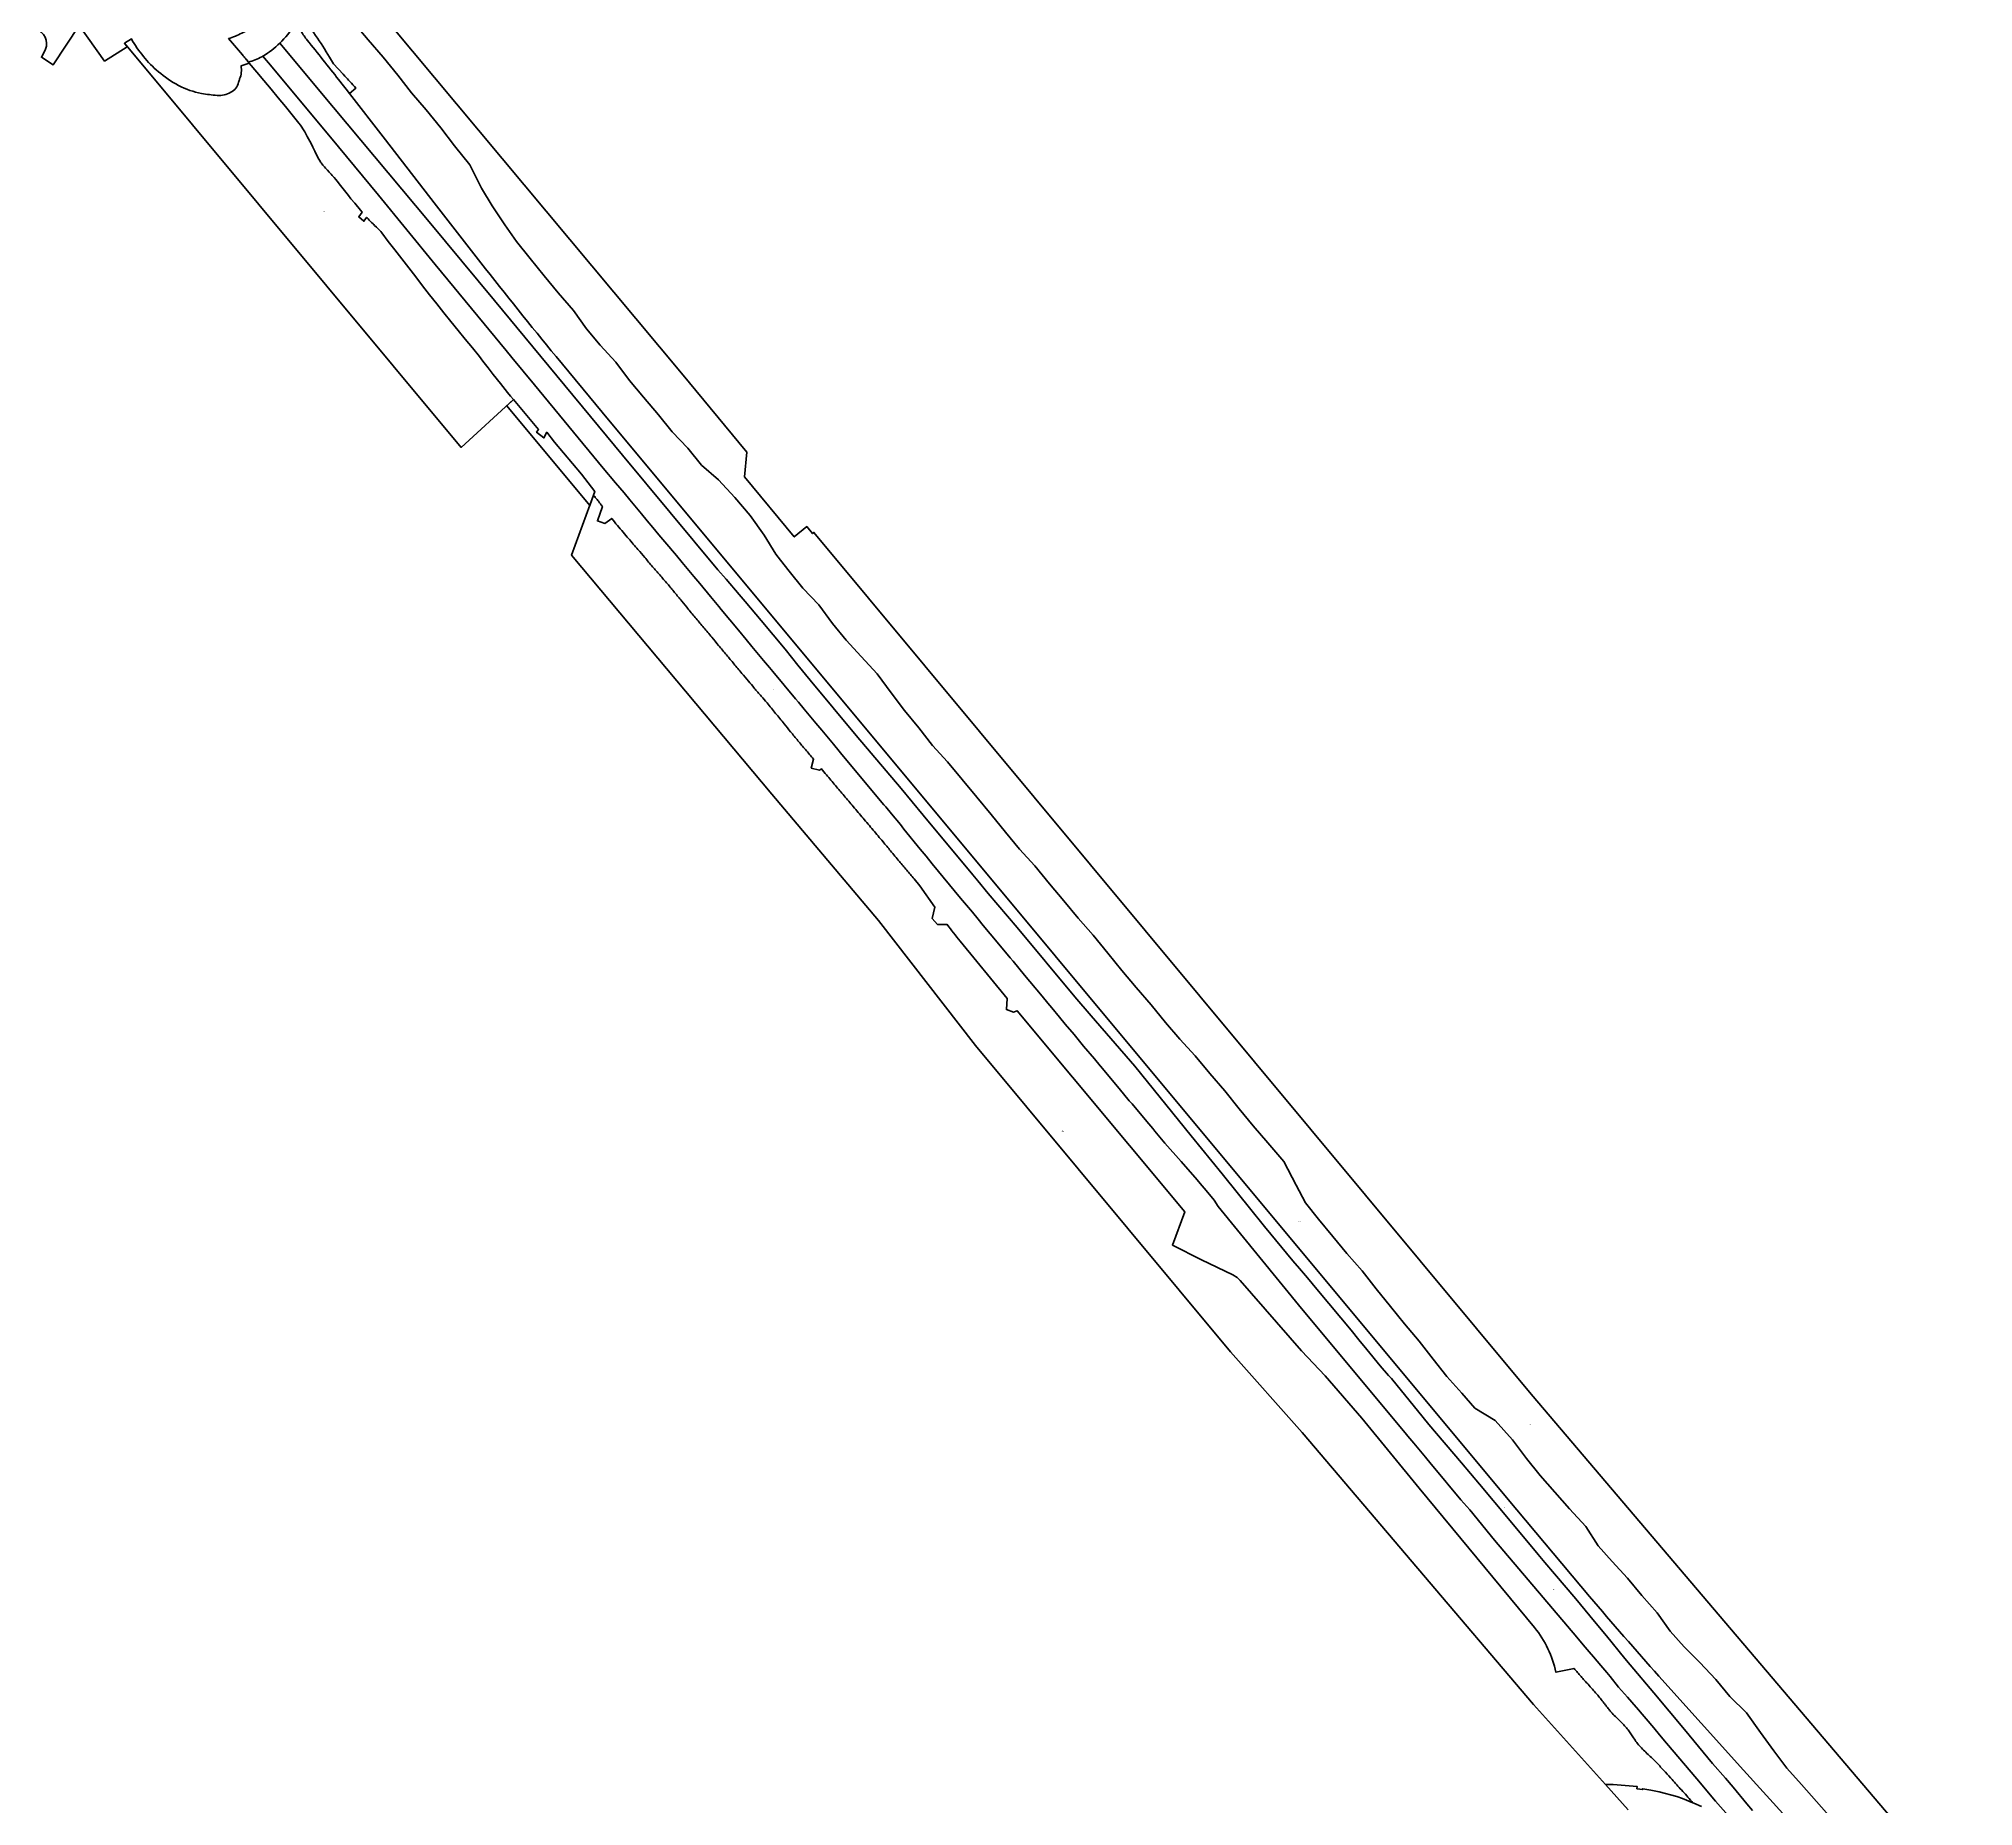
# Model space of a CAD drawing. Extents: x 179752 to 189760, y 650548 to 666271.
# Drawn here: x 186226 to 188364, y 653384 to 655338 of the extents above; entities that cross this region are included whole.
import ezdxf
from ezdxf.enums import TextEntityAlignment as Align

# ---------------------------------------------------------------- set-up
doc = ezdxf.new("R2010")
doc.units = 0
doc.header["$MEASUREMENT"] = 0
doc.layers.add('pcell', color=5, linetype='Continuous', lineweight=0)
doc.layers.add('scellno', color=160, linetype='Continuous', lineweight=0)
doc.styles.add('mvt-nos', font='mvt-nos.shx')

# ---------------------------------------------------------------- blocks, each defined once
blk = doc.blocks.new('Cellno')
at = {"color": 2, "flags": 128}
for points in [[(0.2000000000043656, 0), (-0.1999999999898137, 0)], [(7.275957614183426e-12, 0.2000000000116415), (7.275957614183426e-12, -0.2000000000116415)]]:
    blk.add_lwpolyline(points, dxfattribs=at)
at = {"layer": 'scellno', "const_width": 0.25, "flags": 128}
blk.add_lwpolyline([(-5.70751016074064, -2.800290617306018), (-5.70751016074064, 2.726955216523493), (5.707510160755191, 2.726955216523493), (5.707510160755191, -2.800290617306018), (-5.70751016074064, -2.800290617306018)], close=True, dxfattribs=at)
at = {"layer": 'scellno', "style": 'mvt-nos'}
blk.add_attdef('CELLNO', text='', height=3, dxfattribs=at).set_placement((7.275957614183426e-12, -1.627368912479142), align=Align.CENTER)
at = {"layer": 'scellno', "style": 'mvt-nos', "flags": 1}
for tag, p in [('CODE', (7.275957614183426e-12, -6.044519096263684)), ('AREA', (7.275957614183426e-12, -9.183015685353894))]:
    blk.add_attdef(tag, text='', height=2.5, dxfattribs=at).set_placement(p, align=Align.CENTER)

msp = doc.modelspace()

# ---------------------------------------------------------------- linework, layer by layer
at = {"layer": 'pcell', "color": 160, "lineweight": 53, "flags": 128}
for points in [[(186450.7465436754, 655320.1535071373, -3.696701744178845e-05), (186454.55370531, 655315.5799565546, -2.956599279458873e-05), (186457.5496860857, 655311.9799202636, 0.05393165906872213), (186472.0988104202, 655317.9999170583), (186473.2496319159, 655318.6894296133), (186473.3468370969, 655318.5729790163, 0.05576979071738358), (186492.1342636361, 655333.0855153815, 0.06029825439448139), (186508.2000337343, 655353.0734883448), (186509.3233680787, 655355.0120134789, 0.02022482361759011), (186501.5827900302, 655365.2634939946), (186490.0691433905, 655379.2941059336, 0.007054776249759171), (186486.2667807174, 655383.7966198256), (186485.5555189455, 655381.8707567563, -0.09159001338835128), (186471.1163642066, 655359.5374581397), (186470.5943517553, 655358.9901433426), (186470.5943363117, 655358.9901580722, -0.08714968907409068), (186450.1309878588, 655344.0699967456, -0.05452344974679914), (186435.4159860729, 655338.0016932834), (186450.7465436754, 655320.1535071373)], [(186341.3747783514, 655318.3899777369, 0.05334153533419752), (186357.8529493635, 655301.4664677494, 0.05071518779603708), (186380.1867802106, 655286.2440339597, 0.07479261651626629), (186405.6445958806, 655277.31231304, 0.02053256007435345), (186422.8734534442, 655275.1637250411, 0.1446941656731408), (186437.8407603313, 655278.7253414177, 0.2269091341423649), (186446.5597440134, 655289.7679215525, -0.009603426552277512), (186447.6598103949, 655293.3699874489, 0.1454568823623358), (186449.2938737621, 655307.7605067466, 0.02256337550272801), (186458.3601922582, 655311.0058415491), (186458.3602561175, 655311.005867714), (186466.6013637075, 655301.1014899224), (186474.5630751169, 655291.5450032393), (186482.5232661245, 655281.9872261186), (186490.4311636419, 655272.4003531168), (186498.3123290033, 655262.7913118177), (186505.7747031808, 655253.7045943429), (186513.192188414, 655244.5754991254), (186514.9547541028, 655242.2665661838), (186516.406307868, 655240.1820969514), (186517.617049441, 655238.316586737), (186519.628036378, 655234.9775737181), (186522.4713268593, 655229.8543672601), (186525.238198073, 655224.6916598589), (186526.5667588451, 655222.1960668255), (186527.2157005305, 655220.9412949153), (186527.8512736479, 655219.6793450242), (186528.5713530061, 655218.1873532562), (186529.6177317395, 655215.9335989695), (186530.67656082, 655213.6842924737), (186532.312449465, 655210.3218915982), (186533.5754933079, 655207.8195125889), (186534.5651813942, 655205.9655641989), (186535.3406168896, 655204.5929731143), (186536.5710394132, 655202.5703367392), (186537.2218483779, 655201.5782041281), (186537.8996670068, 655200.6006298787), (186538.8962549512, 655199.2492330725), (186539.7968615222, 655198.0942053278), (186541.4263299325, 655196.1235368457), (186542.6836191758, 655194.6782303356), (186544.6073577008, 655192.5437225753), (186546.552986839, 655190.4254490987), (186548.8389893796, 655187.9936844351), (186549.98236742, 655186.779030266), (186551.1088514527, 655185.5484087582), (186552.2158039832, 655184.3028172578), (186553.8529442927, 655182.4143966857), (186555.4552086093, 655180.4960151028), (186559.3237689261, 655175.6486831523), (186565.0116402811, 655168.2883884656), (186567.8625657432, 655164.6135783453), (186570.7542900704, 655160.9703391524), (186574.8544518585, 655155.9271390811), (186581.0909802371, 655148.4356432704), (186583.0791640788, 655146.1346358511), (186579.3348098211, 655140.9214817587), (186585.0912116084, 655136.1274732959), (186588.0566905817, 655140.4033791323), (186588.6573036323, 655139.7382905302), (186589.5661248617, 655138.766663933), (186590.9514846706, 655137.3305730233), (186592.3575400783, 655135.9140587068), (186593.4802728692, 655134.8240193082), (186595.1917718538, 655133.2181227821), (186596.0455972149, 655132.4128897627), (186596.8893681044, 655131.5966517775), (186598.9182365634, 655129.6089233881), (186600.4301752458, 655128.1072687401), (186601.5443785451, 655126.9631094127), (186602.3628937724, 655126.0899282881), (186603.5540921278, 655124.7484837834), (186604.6900908649, 655123.3596823803), (186612.0013066135, 655113.862206849), (186619.2942177241, 655104.3541804542), (186626.9508667148, 655094.4720080768), (186634.60272568, 655084.5861071491), (186642.2368094738, 655074.6495941122), (186649.86775498, 655064.7104977586), (186657.6074867453, 655054.7375657574), (186665.440678653, 655044.838114925), (186673.3298732309, 655035.0268552611), (186681.2361960832, 655025.2295394654), (186689.1270940078, 655015.4667421062), (186697.0210361878, 655005.7064483394), (186704.8655981134, 654996.0835626201), (186712.7046503536, 654986.456124698), (186716.5692660471, 654981.5492397039), (186722.2444467348, 654974.0930379718), (186727.9594770629, 654966.667695015), (186735.8479816025, 654956.7065803746), (186743.8319259591, 654946.8220660632), (186747.0587162076, 654942.899832879), (186750.2977148443, 654938.9878190757), (186750.2976540298, 654938.9877684603), (186692.5467981995, 654886.0125567496), (186320.2709355681, 655332.9716407938), (186328.0233019313, 655337.8835694782, 0.05287095953871066), (186341.3747783514, 655318.3899777369)], [(186904.094142826, 654754.1330803465, -0.001270790439292728), (186895.3337923495, 654764.4741161413, 0.001607244242514564), (186887.936774915, 654773.1886570957, 0.0008335377415795141), (186882.7582105453, 654779.2463358298, 0.0001004913401990637), (186877.5684601286, 654785.2944386818, -0.0002226626771277022), (186871.6084952763, 654792.2584006591, -0.002749053813104934), (186865.1997477562, 654799.8620748486, -0.002269261095441788), (186858.8672278885, 654807.5293704569), (186851.2911002298, 654802.0239829265), (186843.1709524407, 654804.7421135782), (186848.5385204267, 654820.7771946327), (186848.5383792467, 654820.7773561714, 1.246491875888896e-05), (186847.8500434998, 654821.7089384377, 0.0006341046493072023), (186846.0116286846, 654824.1782096956, 0.001290268521634625), (186844.1636395218, 654826.6403204487, 0.01015957980504936), (186841.4722162584, 654830.04217582, 0.005773122609884163), (186838.6528295517, 654833.3390388244), (186838.6531119419, 654833.3387157064), (186814.5059139359, 654767.0549256781), (187035.9733558887, 654502.8397776418), (187153.5621493586, 654362.9077110573), (187261.0068642605, 654224.9311275812), (187542.7170084605, 653886.3121897853), (187622.0335861179, 653797.2438378264), (187877.5097826491, 653496.4634565259), (187957.0577455124, 653407.9479434835), (187965.5751999878, 653407.7671999878), (187992.2071999878, 653405.626), (187991.922, 653403.3124000061), (187998.298, 653402.2328000121), (187998.3155999939, 653403.2491999876), (188007.3531999879, 653401.4995999938), (188016.3908000123, 653399.7499999999), (188035.8435999939, 653394.562400006), (188042.3124000061, 653392.437599994), (188053.6265942262, 653387.7181085228), (188052.4980534132, 653389.0928535546, 0.01213583936550535), (188041.1872920298, 653401.862808104, -3.349146806590679e-05), (188030.7183959225, 653413.3818776943, -7.657352766544481e-05), (188023.3535029329, 653421.4914291784, 0.0001111302960188276), (188014.9567772409, 653430.736068561, 0.02284651789984211), (188005.492830247, 653440.0679796889, -0.02062732512313514), (187995.6850849511, 653449.5457493393, -0.0469077438777353), (187988.2201106396, 653459.4780706888, 0.009659554884722423), (187982.1226431964, 653468.4602015769, 0.03516228085240266), (187974.1217585811, 653477.0900138674, 1.030195877137997e-05), (187968.0837559707, 653483.0413901302, -0.02334912378177996), (187963.4360453569, 653488.0376724139, -0.003848364340340333), (187962.2939561515, 653489.3828825592, -0.004315542554267126), (187960.8246795548, 653491.1618880569, -0.00544001338972729), (187959.3903870064, 653492.969196012, -0.002647130746280614), (187957.4303255067, 653495.4863246676, -0.0006811305862827541), (187955.4867038501, 653498.0161861476, 0.000971052674311661), (187951.5710845795, 653503.0514610689, 0.01240837219879298), (187947.4896178698, 653507.9478390465, 0.002130814911664079), (187937.8939508474, 653518.697538079, -0.003427075673446525), (187930.159422149, 653527.4171771201, 6.398799808329529e-05), (187922.4795631216, 653536.1862700074), (187922.4778461448, 653536.1859094392), (187902.30280971, 653531.9491168227, 0.1181523523376983), (187878.8282469689, 653581.3558521649), (187814.8300000001, 653658.4), (187751.38, 653735.7000000003), (187687.76, 653812.85), (187647.3461029085, 653859.845642025), (187621.036738462, 653887.3723063032), (187553.6036612597, 653965.0262555307), (187550.0421025924, 653968.332314599), (187545.4208486009, 653971.2775430975), (187510.7059, 653987.8551), (187478.4685855114, 654004.2397984297), (187492.1242503514, 654040.9410473829), (187307.1317654527, 654263.304210465), (187302.9466825532, 654261.822658329), (187295.0544772251, 654264.5376893565), (187295.843373714, 654276.9477846375), (187243.9029068678, 654340.332055041, -0.01142092688547542), (187229.6654227013, 654358.5392540694), (187218.934697054, 654358.7184214934), (187213.0397520028, 654365.3305962429), (187215.9530082516, 654377.7822031773), (187199.4595333145, 654401.5526349932), (187193.0125352641, 654409.2344574914, 0.0006483242293826603), (187184.9077087264, 654418.7906908541, -0.001334052912564021), (187176.8157901953, 654428.3578421391, -0.002580635510094807), (187167.0686059406, 654440.0848882823, 0.001981206946664363), (187158.7293192943, 654450.1203386249, 0.00119352242334822), (187147.8265076633, 654463.1102769619, 0.001255689740409674), (187136.6337181557, 654476.2805133166, -0.0008836516883112445), (187125.8602086745, 654488.9442626751, -0.000303644069865774), (187115.7066729429, 654500.9235745866, -0.0003292536554881665), (187106.1446702748, 654512.2385884027, -0.001069411010662975), (187096.2384169817, 654524.0243961132, -0.002926723650246881), (187090.5589899208, 654530.8892318205), (187088.5363046537, 654529.2305615735), (187079.4283170108, 654531.5117725438), (187081.9587304862, 654541.3929162202, 0.006334139072408288), (187072.9231751824, 654552.0587039563, -0.005947483281474581), (187064.7046553618, 654561.7610492854, -0.0002740372585354646), (187056.5062490318, 654571.8354478414, 4.121182675740016e-05), (187049.5092158912, 654580.4397536989, 1.940907993165812e-05), (187040.0431939102, 654592.0749054431, 0.001975100669172178), (187030.6178114183, 654603.6078041715, 0.003527723904521019), (187024.1701260311, 654611.0859976385, -0.005736521761051864), (187016.3621140962, 654620.1160661868, -0.0006465279032445378), (187010.0987219764, 654627.5999151313, 0.0001824395258745624), (187002.8305854056, 654636.3011274078, 0.0007047649555029427), (186994.032670518, 654646.7817316799, -0.0004094497083484788), (186985.7064198731, 654656.6885269656, -0.005517006393217639), (186977.0431237351, 654667.2103046286, 0.001583005507488604), (186969.7107391068, 654676.2097360649, 0.005470995917000339), (186960.7119007619, 654686.8074030343, -0.004186640959336676), (186952.2033505569, 654696.8238003481, -0.001170039539705716), (186943.5530316421, 654707.348571028, 0.0004151628883828416), (186936.2624336854, 654716.2423699541, 0.0004208394951294574), (186928.4399952053, 654725.722750836, 0.001921633881050862), (186920.4819114034, 654735.2758946364, 0.005602597712727078), (186911.9780384613, 654745.0865685308, -0.0041885596965316), (186904.094142826, 654754.1330803465)]]:
    msp.add_lwpolyline(points, format="xyb", close=True, dxfattribs=at)
for points in [[(188336.6216808737, 653296.323399702), (187874.9077671906, 653839.4568882476), (187082.3832735727, 654792.0605962715), (187080.9258714468, 654790.8550748215), (187074.476, 654798.632), (187060.7098370206, 654787.2094224154), (187005.7959999999, 654853.402), (187008.3653020705, 654880.9881906506), (186935.9389321379, 654968.0035832233), (186588.1668386328, 655384.988258904)], [(186573.6891472697, 655355.9762616997), (186589.6153119701, 655336.660707872), (186606.3067120358, 655317.6407420726), (186622.471646765, 655297.6596550305), (186637.6995422817, 655278.1303734427), (186653.871562685, 655259.246460183), (186669.8898849592, 655239.3919027654), (186685.1630092463, 655219.6108078937), (186702.153716723, 655198.5993986477), (186714.8098947119, 655172.8181585991), (186726.736886138, 655153.2348607514), (186740.8812992828, 655132.096211208), (186753.7066044114, 655113.7972861995), (186768.6439083468, 655094.8372819829), (186784.2885927087, 655075.7920103366), (186799.8812876894, 655056.8453029204), (186816.5949547637, 655037.5571338324), (186830.9809756116, 655017.1836350337), (186846.1666185271, 654999.2490305417), (186863.4323350939, 654980.4864050564), (186878.5888122001, 654960.1214815472), (186894.1848127007, 654941.453098209), (186910.4353402753, 654922.2085218194), (186925.6827527591, 654903.1882521545), (186942.9184359709, 654885.1971410742), (186958.2823256957, 654866.611946159), (186976.9709551237, 654850.2765544344), (186994.8055429104, 654830.7399105519), (187011.8574832301, 654810.8826172515), (187027.42596004, 654789.2124050024), (187040.3497208808, 654767.9938501314), (187045.5796872753, 654761.3430649233), (187055.0451285939, 654749.3061583048), (187069.9518711183, 654730.5144539257), (187087.658379679, 654712.1879126311), (187102.8888140889, 654691.278333187), (187118.0100983809, 654672.8370445205), (187134.5833646259, 654654.8468421873), (187152.2352275725, 654635.6641097108), (187167.818234135, 654614.7722632373), (187182.4859362121, 654595.130467265), (187198.3563014368, 654576.0204407608), (187213.3534303473, 654556.5771735018), (187229.9434353194, 654538.3832712518), (187246.2776998394, 654518.8737478344), (187262.3385288342, 654499.6127911386), (187278.2818387698, 654480.2602199588), (187294.187217754, 654460.919359242), (187309.6964780655, 654441.9396323372), (187326.5202642875, 654423.4154634414), (187342.5475153251, 654403.7792931313), (187358.6816829729, 654384.7397772253), (187374.468837675, 654365.5547578861), (187390.9202889484, 654346.765941951), (187407.1785974075, 654327.1213358706), (187422.5841696476, 654307.6459926133), (187438.6172248247, 654288.985051781), (187455.0422256329, 654269.8242333828), (187470.8624357232, 654250.4984085566), (187486.8440167616, 654231.9723014496), (187503.8244936727, 654213.3501770078), (187519.9542465369, 654193.9621938905), (187536.5959554782, 654174.8910383882), (187552.1568263692, 654154.9751445404), (187567.7925804876, 654136.0827590749), (187583.9865848258, 654117.2790591846), (187601.7842663614, 654096.6005757328), (187615.4195495578, 654070.6566285737), (187625.6697625957, 654050.8381240345), (187639.8767461207, 654032.9606987503), (187655.7540657973, 654013.8860701708), (187671.4606860992, 653994.8208015026), (187688.2349542387, 653975.8713417767), (187688.2349690977, 653975.8713226237), (187703.8158473309, 653955.7879466362), (187719.5194544709, 653936.5139816981), (187735.0220079214, 653917.0861022137), (187735.0220233201, 653917.0860839057), (187751.1686818395, 653897.8887204825), (187766.7844589772, 653877.9616529623), (187781.894584674, 653858.8572322716), (187798.2276805167, 653840.5743547415), (187812.7451576915, 653824.0131550517), (187835.2010048647, 653810.3586474482), (187854.5275091908, 653788.9334415784), (187869.9244088627, 653768.4008250384), (187869.9244232363, 653768.4008069397), (187884.9962340652, 653749.4229255231), (187901.142285808, 653731.0248471575), (187917.4604381121, 653712.5434531134), (187935.5632846933, 653693.1422248256), (187949.0707795702, 653671.7721583039), (187964.5002293867, 653654.5597564639), (187981.3273568972, 653635.8902957191), (187997.261369784, 653616.761442922), (188014.1135692618, 653597.623850479), (188028.5515299219, 653577.4704488403), (188044.0069300088, 653560.290531856), (188061.5432855431, 653542.9033795734), (188078.997515821, 653524.0084497654), (188094.7522769976, 653505.2719942498), (188112.9021624884, 653487.122108759), (188128.5456532385, 653465.5459780297), (188143.3396519766, 653445.3324942321), (188157.7126018751, 653425.8991884791), (188173.7207453032, 653407.9068828692), (188190.4203749022, 653389.2012917566), (188206.8359594181, 653370.4718347713)], [(186573.6891472698, 655355.9762616996), (186589.6153119701, 655336.6607078719), (186606.3067120358, 655317.6407420725), (186622.4716467652, 655297.6596550304), (186637.6995422818, 655278.1303734425), (186637.6995422818, 655278.1303734425), (186653.8715626851, 655259.2464601829), (186669.8898849593, 655239.3919027653), (186685.1630092464, 655219.6108078936), (186702.1537167231, 655198.5993986476), (186714.8098947119, 655172.8181585991), (186726.7368861381, 655153.2348607513), (186740.8812992829, 655132.0962112079), (186753.7066044114, 655113.7972861993), (186768.6439083468, 655094.8372819828), (186784.2885931736, 655075.7920097718), (186799.8812876895, 655056.8453029203), (186816.5949547637, 655037.5571338322), (186830.9809756117, 655017.1836350337), (186846.1666185278, 654999.249030541), (186863.432335094, 654980.4864050563), (186878.5888122002, 654960.1214815471), (186894.1848127007, 654941.4530982089), (186910.4353402753, 654922.2085218193), (186925.6827527592, 654903.1882521544), (186942.9184359709, 654885.1971410741), (186958.2823256958, 654866.6119461589), (186976.9709551237, 654850.2765544343), (186994.8055429105, 654830.7399105518), (187011.8574832302, 654810.8826172514), (187027.42596004, 654789.2124050023), (187040.3497208809, 654767.9938501313), (187045.5796872754, 654761.3430649232), (187055.045128594, 654749.3061583047), (187069.9518711183, 654730.5144539255), (187087.6583796791, 654712.187912631), (187102.8888140892, 654691.2783331866), (187118.010098381, 654672.8370445204), (187134.583364626, 654654.8468421872), (187152.2352275726, 654635.6641097107), (187167.8182341351, 654614.7722632372), (187182.4859362121, 654595.1304672649), (187198.3563014368, 654576.0204407607), (187213.3534303473, 654556.5771735017), (187229.9434353209, 654538.38327125), (187246.2776998394, 654518.8737478342), (187262.3385288343, 654499.6127911385), (187278.2818387698, 654480.2602199588), (187294.1872177541, 654460.9193592418), (187309.6964780656, 654441.9396323371), (187326.5202642875, 654423.4154634413), (187342.5475153251, 654403.7792931312), (187358.6816829709, 654384.7397772276), (187374.4688376751, 654365.554757886), (187390.9202889485, 654346.7659419508), (187407.1785974075, 654327.1213358705), (187422.5841696476, 654307.6459926132), (187438.6172248247, 654288.9850517809), (187455.0422256329, 654269.8242333827), (187470.8624357233, 654250.4984085565), (187486.8440167617, 654231.9723014495), (187503.8244936728, 654213.3501770077), (187519.954246537, 654193.9621938904), (187536.5959554783, 654174.8910383881), (187552.1568263667, 654154.9751445435), (187567.7925804877, 654136.0827590749), (187583.9865848259, 654117.2790591845), (187601.7842663614, 654096.6005757328), (187615.4195495578, 654070.6566285735), (187625.6697625958, 654050.8381240343), (187639.8767461207, 654032.9606987502), (187655.7540657974, 654013.8860701707), (187671.4606860993, 653994.8208015024), (187688.2349542387, 653975.8713417766), (187688.2349690978, 653975.8713226236), (187703.815847331, 653955.7879466361), (187719.519454471, 653936.513981698), (187735.0220079214, 653917.0861022136), (187735.0220541174, 653917.0860472895), (187751.1686818396, 653897.8887204824), (187766.7844589772, 653877.9616529621), (187781.894584674, 653858.8572322715), (187798.2276805168, 653840.5743547414), (187812.7451576915, 653824.0131550516), (187835.2010048648, 653810.3586474482), (187854.5275091908, 653788.9334415783), (187869.9244088627, 653768.4008250383), (187869.9244376099, 653768.4007888411), (187884.9962340652, 653749.422925523), (187901.1422858081, 653731.0248471574), (187917.4604381121, 653712.5434531133), (187935.5632846932, 653693.1422248258), (187949.0707795702, 653671.7721583038), (187964.5002293868, 653654.5597564637), (187981.3273568972, 653635.890295719), (187997.2613697832, 653616.7614429229), (188014.1135692619, 653597.6238504789), (188028.5515299219, 653577.4704488402), (188044.0069300089, 653560.290531856), (188061.5432855432, 653542.9033795733), (188078.9975158195, 653524.008449767), (188094.7522769977, 653505.2719942497), (188112.9021624884, 653487.1221087589), (188128.5456532386, 653465.5459780296), (188143.3396519767, 653445.332494232), (188157.7126018752, 653425.899188479), (188173.7207453033, 653407.906882869), (188190.4203749023, 653389.2012917565), (188206.8359594182, 653370.4718347713)]]:
    msp.add_lwpolyline(points, dxfattribs=at)
for points in [[(188363.6627876504, 653144.268491407), (188109.8467500726, 653423.7276112867), (188016.252557557, 653527.5857698779, -0.004891726639579642), (187939.4142554088, 653615.922068951), (187849.5253419899, 653723.0032214512), (186848.3560331468, 654925.1131347349), (186797.3655280503, 654986.6151783736, -0.005555931833821998), (186714.1624944579, 655090.2096400803), (186665.1104640298, 655153.2685910111), (186606.135163083, 655229.433102506), (186569.0747909272, 655277.1991077391), (186576.111462938, 655283.2943084473, 0.003897132894879167), (186569.5183181463, 655290.6181311042, 0.003200158793969103), (186563.9766721395, 655296.6619238255), (186562.0389391462, 655298.8386028932), (186551.5462014833, 655310.2961441693), (186547.0754969219, 655317.3236406489, 0.03619481085807077), (186514.4584499196, 655364.6463742038)], [(186514.4584499196, 655364.6463742041, -0.03619481085807077), (186547.0754969328, 655317.3236406444), (186551.5462014832, 655310.2961441693), (186562.038939146, 655298.8386028932), (186563.9766721396, 655296.6619238256, -0.003200158793969103), (186569.5183181465, 655290.6181311044, -0.003897132894879167), (186576.111462938, 655283.2943084473), (186569.2528770362, 655277.3533668232), (186565.4663596663, 655282.0559984558), (186562.4934985983, 655285.6815385818), (186557.0279698742, 655292.7258950858, 0.002310297691592811), (186522.4677378308, 655336.33387344, -0.02113023932492875), (186515.4179416607, 655345.9516403369)], [(186225.6171697208, 655347.4268632515, -0.414003422563216), (186231.750295794, 655322.9200356768), (186228.561031757, 655317.455019046), (186241.6151637573, 655309.1116789231), (186270.354660268, 655352.5703899043), (186298.4758653023, 655313.2678459453), (186323.558364994, 655329.0247116677), (186320.2709355681, 655332.9716407936), (186328.0233019312, 655337.883569478, 0.05287095953871066), (186341.3747783513, 655318.3899777367, 0.05334153533419752), (186357.8529493634, 655301.4664677493, 0.05071518779603708), (186380.1867802106, 655286.2440339596, 0.07479261651626629), (186405.6445958804, 655277.3123130399, 0.02053256007435345), (186422.8734534442, 655275.1637250409, 0.1446941656731408), (186437.8407603313, 655278.7253414176, 0.2269091341423649), (186446.5597440132, 655289.7679215524, -0.009603426552277512), (186447.6598103948, 655293.3699874488, 0.1454568823623358), (186449.2938737621, 655307.760506746, 0.02256337550272801), (186458.3601854457, 655311.0058387576, 3.756526170030724e-05), (186454.55370531, 655315.5799565546, 3.696701744178845e-05), (186450.7465436754, 655320.1535071373), (186435.4159860728, 655338.0016932834)], [(186508.2000337376, 655353.0734883407, -0.06029825439448139), (186492.1342636514, 655333.0855153942), (186551.3556576739, 655261.8507053438), (186657.1493118992, 655135.422724723), (186657.1984266488, 655135.4589130832), (186729.2088000122, 655048.4535999633), (186771.5435653554, 654997.2927747122), (186870.7794000061, 654877.3679999999), (186976.3124000061, 654750.7279999999), (186976.3124000061, 654750.7279999999), (186985.25, 654740.4375999939), (186999.663919248, 654723.3256970731), (187006.2031999878, 654715.562400006), (187024.078, 654694.6875999939), (187050.4688000122, 654663.1251999877), (187064.5624000061, 654645.3751999877), (187078.2031999878, 654628.812400006), (187129.0935999939, 654567.7499999999), (187178.6091999878, 654509.1251999877), (187203.1091999878, 654479.562400006), (187258.0311999878, 654413.4999999999), (187263.422, 654406.9999999999), (187275.078, 654393.062400006), (187306.828, 654355.1875999939), (187370.672, 654278.8751999877), (187388.7031999878, 654257.6875999939), (187436.8591999878, 654202.062400006), (187499.1252000183, 654125.0623999755), (187533.6564000061, 654082.9064000059), (187551.452, 654060.7348000121), (187563.7108000122, 654045.4064000059), (187580.3644000062, 654024.6859999999), (187611.712, 653986.7871999877), (187619.0611999878, 653978.4471999877), (187627.914, 653967.9375999939), (187638.1244000061, 653955.6695999939), (187664.5195999939, 653923.966400006), (187675.9584000061, 653910.1011999877), (187684.6036088109, 653899.6285004793), (187693.4580000001, 653888.902400006), (187708.2364000061, 653870.8679999999), (187717.362, 653860.0168000121), (187720.5284000062, 653856.7828000122), (187741.1632855103, 653831.5256932835), (187749.398, 653821.446400006), (187761.9448000123, 653805.874), (187797.8651999878, 653763.4079999999), (187817.9560000001, 653739.8215999939), (187849.8280000001, 653701.5659999999), (187882.908, 653662.1815999938), (187889.9831999878, 653653.5411999876), (187900.8575999939, 653640.7759999998), (187924.2155999939, 653613.1768000121), (187945.1784000062, 653588.1315999938), (187958.1171999878, 653572.1564000059), (187978.6855999939, 653547.278400006), (187984.5664000062, 653540.2424000059), (188010.5960000001, 653509.2179999999), (188044.3131999879, 653468.6611999876), (188075.4140000001, 653431.2188000121), (188089.9040000001, 653414.7771999877), (188098.1248000123, 653404.9171999877), (188113.273599994, 653386.7188000121), (188119.536381789, 653379.2220379015)], [(188363.6627876504, 653144.268491407), (188109.8467500726, 653423.7276112867), (188016.252557557, 653527.5857698779, -0.004891726639579642), (187939.4142554088, 653615.922068951), (187849.5253419899, 653723.0032214512), (186848.3560331468, 654925.1131347349), (186797.3655280503, 654986.6151783736, -0.005555931833821998), (186714.1624944579, 655090.2096400803), (186665.1104640298, 655153.2685910111), (186606.135163083, 655229.433102506), (186569.0747909272, 655277.1991077391), (186569.2528770362, 655277.3533668232), (186565.4663596663, 655282.0559984558), (186562.4934985983, 655285.6815385818), (186557.0279698742, 655292.7258950858, 0.002310297691592811), (186522.4677378308, 655336.33387344, -0.02113023932492875), (186515.4179416607, 655345.9516403369)], [(188101.25, 653363.9999999999), (188078.8908000123, 653389.4999999999), (188057.9375999939, 653414.187599994), (188024.672, 653453.687599994), (188016.9221822087, 653462.8898330269), (188010.4569494614, 653470.5667332987), (187991.4064000061, 653493.187599994), (187991.0526585895, 653493.58884933), (187981.4884000061, 653504.437599994), (187971.5704000061, 653515.687599994), (187962.502, 653527.3399999999), (187958.6326018861, 653531.8794707174), (187952.1250021058, 653539.5140065921), (187943.954, 653549.0999999999), (187939.1098025758, 653554.7830782798), (187932.6022027955, 653562.4176141545), (187925.4060000001, 653570.8599999999), (187834.469, 653677.9759999999), (187807.074, 653711.4319999999), (187797.4811999879, 653722.5759999999), (187766.6815999939, 653759.5569999999), (187764.5752050196, 653762.0861429899), (187758.1489989014, 653769.8020720845), (187745.2965862301, 653785.2339306618), (187738.8703799249, 653792.949859981), (187735.882, 653796.5380000001), (187621.371, 653934.1434000061), (187529.0531999878, 654046.9259999999), (187524.8624000062, 654053.7899999999), (187515.6692843105, 654064.7235112154), (187515.6686656773, 654064.7242469651), (187509.2096679586, 654072.4060304574), (187505.8000000001, 654076.4611999877), (187488.0704000061, 654096.6778000122), (187470.3408000122, 654116.8944000059), (187459.2618000122, 654130.0981999877), (187456.75228605, 654133.0857335428), (187450.2961128935, 654140.771697603), (187433.8968000122, 654160.2948000121), (187430.9262256539, 654163.8282156436), (187419.6108000123, 654177.2875999939), (187399.1084000061, 654201.9165999938), (187398.7424671469, 654202.3551352579), (187392.3095560168, 654210.0643597521), (187380.4151999878, 654224.3185999938), (187369.8964000061, 654236.9859999999), (187360.1896377148, 654248.6551195715), (187353.7677109287, 654256.3753284096), (187345.441, 654266.385400006), (187340.923857326, 654271.8157460553), (187334.5019305094, 654279.535954863), (187320.985599994, 654295.7848000121), (187315.231050002, 654302.6914916083), (187302.3758182529, 654318.120521017), (187299.3058000122, 654321.8051999878), (187284.9408000122, 654339.086400006), (187269.5184000061, 654357.712), (187263.8850681784, 654364.4825843988), (187257.4623103442, 654372.2019635296), (187244.5291999878, 654387.7459999999), (187213.1764000061, 654425.8518000122), (187206.3146938607, 654434.1914315964), (187199.9310995819, 654441.9499720449), (187181.8235999939, 654463.9575999938), (187177.9411999878, 654469.2951999878), (187168.1632105483, 654480.8927617003), (187161.6940604347, 654488.5657467953), (187159.5908000122, 654491.0604000059), (187138.8988000123, 654515.7071999876), (187111.8268000122, 654548.4531999876), (187110.2915708793, 654550.3003420819), (187103.8725775018, 654558.0234842981), (187092.7875999939, 654571.3605999938), (187091.0300607013, 654573.4652387766), (187084.5944799036, 654581.1717935727), (187071.7233183081, 654596.5849032257), (187065.2877373793, 654604.291458209), (187062.0571999879, 654608.1599999999), (187036.824, 654638.446400006), (187033.1495945311, 654642.8639931942), (187026.7279498581, 654650.5844841455), (187013.8846604511, 654666.0254659869), (187007.4630157781, 654673.7459569382), (186999.0124000061, 654683.9058000123), (186979.8829281289, 654707.0734426097), (186977.2404000062, 654710.2738000121), (186968.1571999878, 654721.3675999938), (186956.2186532182, 654735.6386793726), (186949.7768769494, 654743.3390387279), (186936.8933242213, 654758.7397576665), (186930.4515481735, 654766.4401167942), (186917.5679956359, 654781.8408355052), (186911.1262193671, 654789.5411948911), (186904.4953496201, 654797.4675924863), (186898.242666799, 654804.9419135714), (186891.8008904997, 654812.6422728659), (186878.9173367673, 654828.0429928345), (186872.4755615711, 654835.7433508409), (186863.1404000061, 654846.902400006), (186849.5755999939, 654863.3171999877), (186773.6924000061, 654955.1344000059), (186748.5438309275, 654985.6092340158), (186742.3625999939, 654993.0995999938), (186711.0328000122, 655031.0648000122), (186663.7620000001, 655088.3219999999), (186601.1004000061, 655165.1288000122), (186548.0310000001, 655229.0461999876), (186499.7375999939, 655286.9988000122), (186483.6111999878, 655306.2764000059), (186473.2496319159, 655318.6894296134), (186472.0988104202, 655317.9999170583, -0.05393165906857313), (186457.5496761609, 655311.9799173581, -7.999295655791064e-06), (186458.3601854457, 655311.0058387578), (186458.3602561175, 655311.005867714), (186466.6013637075, 655301.1014899224), (186474.5630751169, 655291.5450032393), (186482.5232661245, 655281.9872261186), (186490.4311636419, 655272.4003531168), (186498.3123290033, 655262.7913118176), (186505.7747031808, 655253.7045943429), (186513.192188414, 655244.5754991254), (186514.9547541028, 655242.2665661838), (186516.406307868, 655240.1820969514), (186517.617049441, 655238.316586737), (186519.6280363779, 655234.9775737181), (186522.4713268593, 655229.8543672601), (186525.238198073, 655224.6916598589), (186526.5667588451, 655222.1960668255), (186527.2157005305, 655220.9412949153), (186527.8512736479, 655219.6793450242), (186528.5713530061, 655218.1873532562), (186529.6177317395, 655215.9335989695), (186530.67656082, 655213.6842924737), (186532.312449465, 655210.321891598), (186533.5754933079, 655207.8195125889), (186534.5651813942, 655205.9655641989), (186535.3406168896, 655204.5929731143), (186536.5710394132, 655202.5703367392), (186537.2218483779, 655201.5782041281), (186537.8996670068, 655200.6006298787), (186538.8962549512, 655199.2492330725), (186539.7968615222, 655198.0942053278), (186541.4263299325, 655196.1235368457), (186542.6836191758, 655194.6782303356), (186544.6073577008, 655192.5437225753), (186546.552986839, 655190.4254490987), (186548.8389893796, 655187.9936844351), (186549.98236742, 655186.779030266), (186551.1088514527, 655185.5484087582), (186552.2158039832, 655184.3028172578), (186553.8529442927, 655182.4143966855), (186555.4552086093, 655180.4960151028), (186559.3237689261, 655175.6486831523), (186565.011640281, 655168.2883884656), (186567.8625657432, 655164.6135783453), (186570.7542900704, 655160.9703391524), (186574.8544518585, 655155.9271390811), (186581.0909802371, 655148.4356432704), (186583.0791640788, 655146.1346358511), (186583.0662197435, 655146.1166138343), (186579.3348098211, 655140.9214817585), (186585.0912116084, 655136.1274732957), (186588.053844622, 655140.3992755605), (186588.0566905817, 655140.4033791323), (186588.6573036323, 655139.7382905302), (186589.5661248617, 655138.766663933), (186590.9514846706, 655137.3305730233), (186592.3575400783, 655135.9140587068), (186593.4802728692, 655134.8240193082), (186595.1917718538, 655133.2181227821), (186596.0455972149, 655132.4128897627), (186596.8893681044, 655131.5966517775), (186598.9182365634, 655129.6089233881), (186600.4301752458, 655128.1072687401), (186601.5443785451, 655126.9631094127), (186602.3628937724, 655126.0899282881), (186603.5540921278, 655124.7484837834), (186604.6900908649, 655123.3596823803), (186612.0013066135, 655113.862206849), (186619.2942177241, 655104.3541804542), (186626.9508667147, 655094.4720080768), (186634.60272568, 655084.5861071491), (186642.2368094738, 655074.6495941122), (186649.86775498, 655064.7104977586), (186657.6074867453, 655054.7375657574), (186665.440678653, 655044.838114925), (186673.3298732309, 655035.0268552611), (186681.2361960832, 655025.2295394654), (186689.1270940078, 655015.4667421062), (186697.0210361878, 655005.7064483394), (186704.8655981134, 654996.0835626201), (186712.7046503536, 654986.456124698), (186716.5692660471, 654981.5492397039), (186722.2444467348, 654974.0930379718), (186727.9594770629, 654966.667695015), (186735.8479816025, 654956.7065803746), (186743.8319259591, 654946.8220660632), (186747.0587162076, 654942.899832879), (186750.2977148443, 654938.9878190757), (186750.2976540383, 654938.9877684502), (186777.93231716, 654905.7526487503), (186775.9228723073, 654902.7613160717), (186783.8797300669, 654896.5979576127), (186787.1437708696, 654902.8670095559), (186795.5307225221, 654891.7962994861), (186825.406514769, 654856.666123125), (186840.0902659078, 654837.2836873684), (186838.6529707468, 654833.3388772655), (186838.6528295517, 654833.3390388244, -0.005773122609884163), (186841.4722162584, 654830.04217582, -0.01015957980504936), (186844.1636395218, 654826.6403204487, -0.001290268521634625), (186846.0116286846, 654824.1782096956, -0.0006341046493072023), (186847.8500434998, 654821.7089384375, -1.246491875888896e-05), (186848.5383792317, 654820.7773561917), (186848.5385204267, 654820.7771946327), (186843.1709524407, 654804.7421135782), (186851.2911002298, 654802.0239829265), (186858.8672278885, 654807.5293704569, 0.002269261095441788), (186865.1997477562, 654799.8620748486, 0.002749053813104934), (186871.6084952762, 654792.2584006591, 0.0002226626771277022), (186877.5684601294, 654785.294438681, -0.0001004913401990637), (186882.7582105452, 654779.24633583, -0.0008335377415795141), (186887.936774915, 654773.1886570955, -0.001607244242514564), (186895.3337923495, 654764.4741161412, 0.001270790439292728), (186904.0941428258, 654754.1330803464, 0.0041885596965316), (186911.9780384613, 654745.0865685308, -0.005602597712727078), (186920.4819114034, 654735.2758946364, -0.001921633881050862), (186928.4399952053, 654725.7227508359, -0.0004208394951294574), (186936.2624336852, 654716.2423699545, -0.0004151628883828416), (186943.5530316418, 654707.3485710283, 0.001170039539705716), (186952.2033505569, 654696.8238003479, 0.004186640959336676), (186960.7119007618, 654686.8074030343, -0.005470995917000339), (186969.7107391069, 654676.2097360649, -0.001583005507488604), (186977.043123735, 654667.2103046286, 0.005517006393217639), (186985.7064198731, 654656.6885269656, 0.0004094497083484788), (186994.0326705182, 654646.7817316798, -0.0007047649555029427), (187002.8305854056, 654636.3011274079, -0.0001824395258745624), (187010.0987219748, 654627.5999151331, 0.0006465279032445378), (187016.3621140961, 654620.1160661869, 0.005736521761051864), (187024.1701260311, 654611.0859976384, -0.003527723904521019), (187030.6178114182, 654603.6078041715, -0.001975100669172178), (187040.0431939102, 654592.0749054431, -1.940907993165812e-05), (187049.5092163449, 654580.4397531411, -4.121182675740016e-05), (187056.5062490082, 654571.8354478704, 0.0002740372585354646), (187064.7046553619, 654561.7610492853, 0.005947483281474581), (187072.9231751825, 654552.0587039563, -0.006334139072408288), (187081.9587304862, 654541.3929162202), (187079.4283170108, 654531.5117725438), (187088.5363046537, 654529.2305615735), (187090.5589899208, 654530.8892318205, 0.002926723650246881), (187096.2384169816, 654524.0243961134, 0.001069411010662975), (187106.1446702749, 654512.2385884026, 0.0003292536554881665), (187115.7066729429, 654500.9235745867, 0.000303644069865774), (187125.8602086739, 654488.9442626762, 0.0008836516883112445), (187136.6337181555, 654476.2805133169, -0.001255689740409674), (187147.8265076633, 654463.1102769619, -0.00119352242334822), (187158.7293192942, 654450.120338625, -0.001981206946664363), (187167.0686059406, 654440.0848882823, 0.002580635510094807), (187176.8157901953, 654428.3578421391, 0.001334052912564021), (187184.9077087263, 654418.7906908542, -0.0006483242293826603), (187193.012535264, 654409.2344574914), (187199.4595333145, 654401.5526349932), (187215.9530082516, 654377.7822031773), (187213.0397520028, 654365.3305962429), (187218.934697054, 654358.7184214934), (187229.6654227013, 654358.5392540694, 0.01142092688547542), (187243.9029068678, 654340.332055041), (187295.843373714, 654276.9477846375), (187295.0544772251, 654264.5376893565), (187302.9466825532, 654261.822658329), (187307.1317654527, 654263.304210465), (187492.1242503514, 654040.9410473829), (187478.4685855114, 654004.2397984297), (187510.7059, 653987.8551), (187545.4208486009, 653971.2775430975), (187550.0421025924, 653968.332314599), (187553.6036612597, 653965.0262555307), (187621.036738462, 653887.3723063032), (187647.3461029085, 653859.845642025), (187687.76, 653812.85), (187751.38, 653735.7000000002), (187814.83, 653658.4), (187878.8282469689, 653581.3558521649, -0.1181523523376983), (187902.30280971, 653531.9491168227), (187922.4778461448, 653536.1859094392), (187922.4795631216, 653536.1862700074, -6.398799808329529e-05), (187930.15942214, 653527.4171771304, 0.003427075673446525), (187937.8939508473, 653518.6975380791, -0.002130814911664079), (187947.4896178698, 653507.9478390466, -0.01240837219879298), (187951.5710845795, 653503.0514610689, -0.000971052674311661), (187955.48670385, 653498.0161861477, 0.0006811305862827541), (187957.4303255069, 653495.4863246676, 0.002647130746280614), (187959.3903870064, 653492.969196012, 0.00544001338972729), (187960.8246795547, 653491.1618880569, 0.004315542554267126), (187962.2939561515, 653489.3828825592, 0.003848364340340333), (187963.436045357, 653488.0376724137, 0.02334912378177996), (187968.0837559706, 653483.04139013, -1.030195877137997e-05), (187974.1217587716, 653477.0900136796, -0.03516228085240266), (187982.1226431965, 653468.4602015769, -0.009659554884722423), (187988.2201106396, 653459.4780706888, 0.0469077438777353), (187995.6850849511, 653449.5457493392, 0.02062732512313514), (188005.4928302469, 653440.0679796889, -0.02284651789984211), (188014.9567772409, 653430.736068561, -0.0001111302960188276), (188023.3535029417, 653421.4914291686, 7.657352766544481e-05), (188030.7183959205, 653413.3818776964, 3.349146806590679e-05), (188041.1872920835, 653401.8628080451, -0.01213583936550535), (188052.4980534133, 653389.0928535546), (188052.4980534133, 653389.0928535546), (188053.6265942262, 653387.7181085228), (188054.8984005204, 653387.1875997793), (188063.0904259197, 653383.7704590452)]]:
    msp.add_lwpolyline(points, format="xyb", dxfattribs=at)
at = {"layer": 'pcell', "flags": 128}
msp.add_lwpolyline([(188119.536381789, 653379.2220379015), (188113.273599994, 653386.7188000121), (188098.1248000123, 653404.9171999877), (188089.9040000001, 653414.7771999877), (188075.4140000001, 653431.2188000121), (188044.3131999879, 653468.6611999876), (188010.5960000001, 653509.2179999999), (187984.5664000062, 653540.2424000059), (187978.6855999939, 653547.2784000061), (187958.1171999878, 653572.1564000059), (187945.1784000062, 653588.1315999938), (187924.2155999939, 653613.1768000121), (187900.8575999939, 653640.7759999998), (187889.9831999878, 653653.5411999876), (187882.908, 653662.1815999938), (187849.8280000001, 653701.5659999999), (187817.9560000001, 653739.8215999939), (187797.8651999878, 653763.4079999999), (187761.9448000123, 653805.8740000001), (187749.3980000001, 653821.446400006), (187741.1632855103, 653831.5256932835), (187720.5284000062, 653856.7828000122), (187717.362, 653860.0168000121), (187708.2364000061, 653870.8679999999), (187693.4580000001, 653888.902400006), (187684.6036088109, 653899.6285004793), (187675.9584000061, 653910.1011999877), (187664.5195999939, 653923.966400006), (187638.1244000061, 653955.6695999939), (187627.9140000001, 653967.937599994), (187619.0611999878, 653978.4471999878), (187611.712, 653986.7871999877), (187580.3644000062, 654024.6859999999), (187563.7108000122, 654045.4064000059), (187551.452, 654060.7348000121), (187533.6564000061, 654082.9064000059), (187499.1252000183, 654125.0623999756), (187436.8591999878, 654202.062400006), (187388.7031999878, 654257.687599994), (187370.672, 654278.8751999877), (187306.828, 654355.187599994), (187275.078, 654393.062400006), (187263.422, 654406.9999999999), (187258.0311999878, 654413.4999999999), (187203.1091999878, 654479.562400006), (187178.6091999878, 654509.1251999877), (187129.0935999939, 654567.7499999999), (187078.2031999878, 654628.812400006), (187064.5624000061, 654645.3751999877), (187050.4688000122, 654663.1251999877), (187024.078, 654694.687599994), (187006.2031999878, 654715.562400006), (186999.663919248, 654723.3256970731), (186999.663919248, 654723.3256970731), (186985.25, 654740.437599994), (186976.3124000061, 654750.7279999999), (186870.7794000061, 654877.3679999999), (186771.5435653554, 654997.2927747122), (186729.2088000122, 655048.4535999633), (186657.1984266488, 655135.4589130832), (186657.1493118992, 655135.422724723), (186551.3556576739, 655261.8507053438), (186492.1342636514, 655333.0855153942, -0.05576979071738358), (186473.3468370969, 655318.5729790163), (186483.6111999878, 655306.2764000059), (186499.7375999939, 655286.9988000122), (186548.0310000001, 655229.0461999876), (186601.1004000061, 655165.1288000122), (186663.7620000001, 655088.3219999999), (186711.0328000122, 655031.0648000122), (186742.3625999939, 654993.0995999938), (186748.5438309275, 654985.6092340158), (186773.6924000061, 654955.1344000059), (186849.5755999939, 654863.3171999877), (186863.1404000061, 654846.902400006), (186872.4755615711, 654835.7433508409), (186878.9173378705, 654828.0429915157), (186891.8008904997, 654812.6422728659), (186898.242666799, 654804.9419135714), (186904.4953496201, 654797.4675924863), (186911.1262193671, 654789.5411948911), (186917.5679956359, 654781.8408355052), (186930.4515481735, 654766.4401167942), (186936.8933244118, 654758.7397574388), (186949.7768769494, 654743.3390387279), (186956.2186532182, 654735.6386793726), (186968.1571999878, 654721.3675999938), (186977.2404000062, 654710.2738000121), (186979.8829281289, 654707.0734426097), (186999.0124000061, 654683.9058000123), (187007.4630157781, 654673.7459569382), (187013.8846604511, 654666.0254659869), (187026.7279498581, 654650.5844841455), (187033.1495945311, 654642.8639931942), (187036.824, 654638.446400006), (187062.0571999879, 654608.1599999999), (187065.2877375104, 654604.2914580521), (187071.7233183081, 654596.5849032257), (187084.5944799036, 654581.1717935727), (187091.0300607013, 654573.4652387766), (187092.7875999939, 654571.3605999938), (187103.8725775018, 654558.0234842981), (187110.2915708793, 654550.3003420819), (187111.8268000122, 654548.4531999876), (187138.8988000123, 654515.7071999876), (187159.5908000122, 654491.0604000059), (187161.6940605182, 654488.5657466962), (187168.1632108219, 654480.8927613756), (187177.9411999878, 654469.2951999878), (187181.8235999939, 654463.9575999938), (187199.9310995819, 654441.9499720449), (187206.3146942656, 654434.1914311043), (187213.1764000061, 654425.8518000122), (187244.5291999878, 654387.7459999999), (187257.4623109531, 654372.2019627978), (187263.8850681784, 654364.4825843988), (187269.5184000061, 654357.712), (187284.9408000122, 654339.086400006), (187299.3058000122, 654321.8051999878), (187302.3758183844, 654318.1205208593), (187315.2310547197, 654302.6914859461), (187320.985599994, 654295.7848000121), (187334.5019305094, 654279.535954863), (187340.923857326, 654271.8157460553), (187345.441, 654266.385400006), (187353.7677109287, 654256.3753284096), (187360.1896377148, 654248.6551195715), (187369.8964000061, 654236.9859999999), (187380.4151999878, 654224.3185999938), (187392.3095560168, 654210.0643597521), (187398.7424671469, 654202.3551352579), (187399.1084000061, 654201.9165999938), (187419.6108000123, 654177.2875999939), (187430.9262256539, 654163.8282156436), (187433.8968000122, 654160.2948000121), (187450.2961136204, 654140.7716967374), (187456.75228605, 654133.0857335428), (187459.2618000122, 654130.0981999877), (187470.3408000122, 654116.8944000059), (187488.0704000061, 654096.6778000122), (187505.8000000001, 654076.4611999877), (187509.2096679586, 654072.4060304574), (187515.6692843105, 654064.7235112154), (187524.8624000062, 654053.7899999999), (187529.0531999878, 654046.9259999999), (187621.371, 653934.1434000061), (187664.3811905216, 653882.4589812947), (187735.882, 653796.5380000001), (187738.8703799249, 653792.949859981), (187745.2965862301, 653785.2339306618), (187758.1489989014, 653769.8020720845), (187764.5752050196, 653762.0861429899), (187766.6815999939, 653759.5569999999), (187797.4811999825, 653722.5760000063), (187807.074, 653711.4319999999), (187834.469, 653677.9759999999), (187925.4060000001, 653570.8599999999), (187932.6022027955, 653562.4176141545), (187939.1098025758, 653554.7830782798), (187943.954, 653549.0999999999), (187952.1250021058, 653539.5140065921), (187958.6326018861, 653531.8794707174), (187962.502, 653527.3399999999), (187971.5704000061, 653515.687599994), (187981.4884000061, 653504.437599994), (187991.0526585895, 653493.58884933), (187991.4064000061, 653493.187599994), (188010.4569494614, 653470.5667332987), (188016.9221822087, 653462.8898330269), (188024.672, 653453.687599994), (188057.9375999939, 653414.187599994), (188078.8908000123, 653389.4999999999), (188101.25, 653363.9999999999)], format="xyb", dxfattribs=at)
at = {"layer": 'pcell', "color": 160, "lineweight": 53, "flags": 128}
msp.add_lwpolyline([(186834.535847955, 654822.0368718432), (186838.6531119419, 654833.3387157064), (186838.6529707468, 654833.3388772655), (186840.0902659078, 654837.2836873684), (186825.406514769, 654856.666123125), (186795.5307225221, 654891.7962994861), (186787.1437708696, 654902.8670095559), (186783.8797300669, 654896.5979576126), (186775.9228723072, 654902.7613160717), (186777.9323171599, 654905.7526487502), (186750.2976540294, 654938.9877684597), (186742.9197324915, 654932.2199560922), (186834.535755729, 654822.0369773704)], close=True, dxfattribs=at)
at = {"layer": 'pcell', "flags": 128}
msp.add_lwpolyline([(188063.0904259197, 653383.7704590452), (188054.8984005204, 653387.1875997793), (188053.6265942262, 653387.7181085228), (188042.3124000061, 653392.437599994), (188035.8435999939, 653394.562400006), (188016.3908000123, 653399.7499999999), (188007.3531999879, 653401.4995999938), (187998.3155999939, 653403.2491999876), (187998.298, 653402.2328000121), (187991.922, 653403.3124000061), (187992.2071999878, 653405.626), (187965.5751999878, 653407.7671999878), (187957.0577455125, 653407.9479434835), (187982.2514764841, 653379.914088911)], dxfattribs=at)

# ---------------------------------------------------------------- block references
at = {"layer": 'scellno', "ltscale": 0.2205224999999999, "xscale": 0.2205225, "yscale": 0.2205225, "zscale": 0.2205225}
for p, rotation, values in [((186540.6329836991, 655147.2117741159), 359.9999999975099, {'CELLNO': '015'}), ((187357.4000111027, 654130.435829598), 2.233084067752707e-10, {'CELLNO': '016'}), ((187618.4923651164, 654030.5990022495), 359.9999999957791, {'CELLNO': '613'}), ((187845.9533193941, 653714.4494561746), 359.9999999975483, {'CELLNO': '237'}), ((187899.7442680873, 653623.8142474482), 359.9999999993006, {'CELLNO': '321'})]:
    msp.add_blockref('Cellno', p, dxfattribs=dict(at, rotation=rotation)).add_auto_attribs(values)
at = {"layer": 'scellno', "ltscale": 0.2205224999999998}
for p, xscale, yscale, zscale, rotation, values in [((186802.5492248166, 654876.0353673305), 0.2205224999999999, 0.2205224999999999, 0.2205224999999999, 2.516695155242493e-10, {'CELLNO': '107'}), ((187038.1148302661, 654618.8253843291), 0.2205225, 0.2205225, 0.2205225, 6.099804056477964e-10, {'CELLNO': '238'}), ((187874.2721580629, 653805.9790844612), 0.2205224999999999, 0.2205224999999999, 0.2205224999999999, 2.516636562566493e-10, {'CELLNO': '018'})]:
    msp.add_blockref('Cellno', p, dxfattribs=dict(at, xscale=xscale, yscale=yscale, zscale=zscale, rotation=rotation)).add_auto_attribs(values)

doc.saveas('drawing.dxf')
